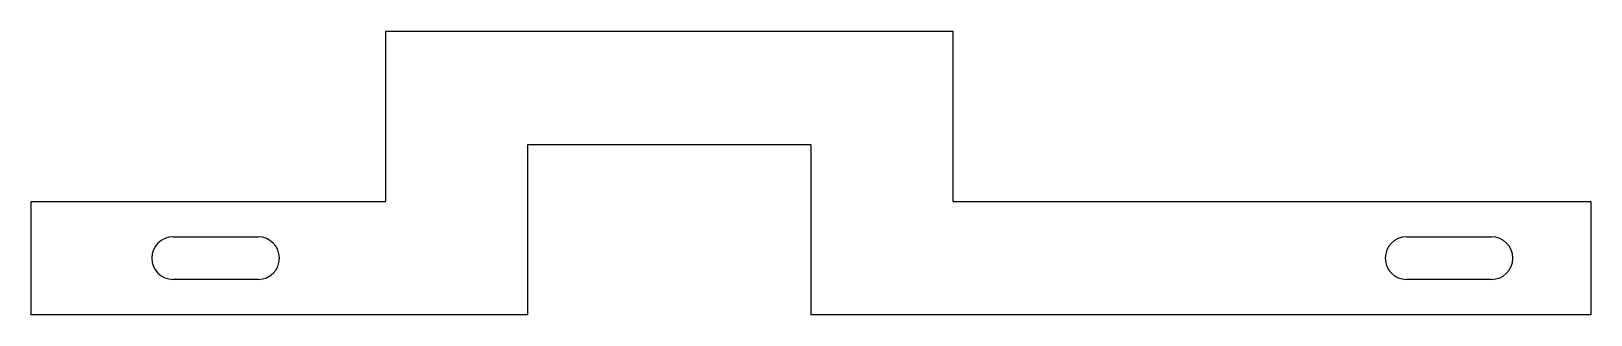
# Model space of a CAD drawing. Header units: millimetres. Extents: x -80 to 30, y 0 to 20.
import ezdxf

# ---------------------------------------------------------------- set-up
doc = ezdxf.new("R2010")
doc.units = ezdxf.units.MM

msp = doc.modelspace()

# ---------------------------------------------------------------- linework, layer by layer
at = {"color": 7, "linetype": 'Continuous', "lineweight": 25}
for p, q in [((-54.59, 7.81), (-54.59, 19.81)), ((-54.59, 19.81), (-14.59, 19.81)), ((-14.59, 19.81), (-14.59, 7.81)), ((-24.59, 11.81), (-44.59, 11.81)), ((-44.59, 11.81), (-44.59, -0.19)), ((-24.59, -0.19), (-24.59, 11.81)), ((-79.59, -0.19), (-79.59, 7.81)), ((-79.59, 7.81), (-54.59, 7.81)), ((-14.59, 7.81), (30.41, 7.81)), ((30.41, 7.81), (30.41, -0.19)), ((-69.59, 5.31), (-63.59, 5.31)), ((17.41, 5.31), (23.41, 5.31)), ((-63.59, 2.31), (-69.59, 2.31)), ((23.41, 2.31), (17.41, 2.31)), ((-44.59, -0.19), (-79.59, -0.19)), ((30.41, -0.19), (-24.59, -0.19))]:
    msp.add_line(p, q, dxfattribs=at)
for centre, start, end in [((-69.59, 3.81), 90, 270), ((-63.59, 3.81), 270, 90), ((17.41, 3.81), 90, 270), ((23.41, 3.81), 270, 90)]:
    msp.add_arc(centre, 1.5, start, end, dxfattribs=at)

doc.saveas('drawing.dxf')
